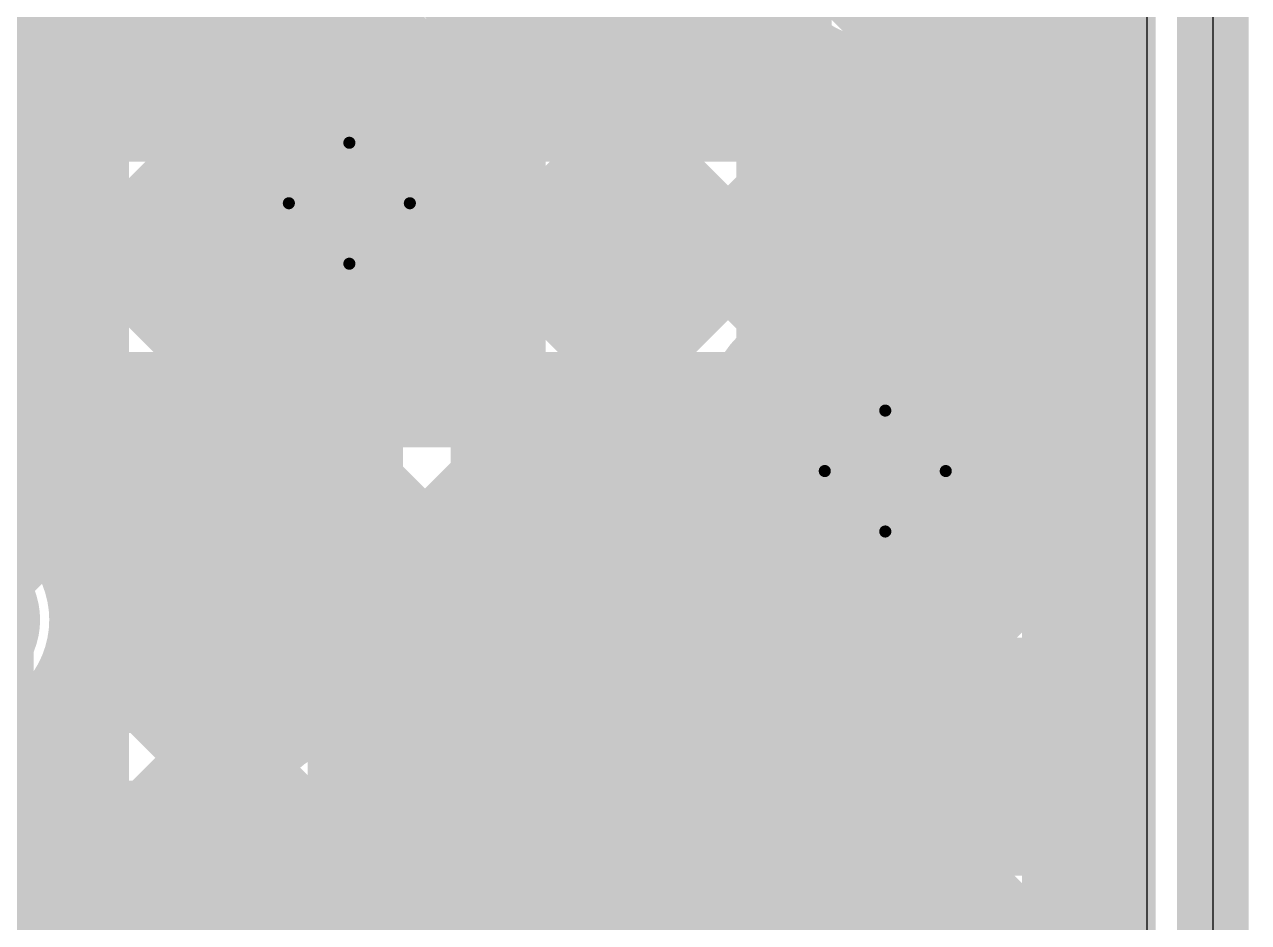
# Model space of a CAD drawing. Header units: millimetres. Extents: x 13 to 259, y -2 to 326.
# Drawn here: x 146.81 to 151.95, y 88.4 to 92.18 of the extents above; entities that cross this region are included whole.
import ezdxf

# ---------------------------------------------------------------- set-up
doc = ezdxf.new("R2010")
doc.units = ezdxf.units.MM
for name, color, linetype in [('BottomLayer', 5, 'Continuous'), ('BottomSolder', 6, 'Continuous'), ('ConnectLayer', 7, 'Continuous'), ('DrillDrawing', 1, 'Continuous'), ('Mechanical14', 56, 'Continuous'), ('Mechanical34', 56, 'Continuous'), ('MidLayer1', 16, 'Continuous'), ('MidLayer2', 76, 'Continuous'), ('MidLayer3', 90, 'Continuous'), ('MidLayer4', 156, 'Continuous'), ('MidLayer5', 130, 'Continuous'), ('MidLayer6', 216, 'Continuous'), ('MultiLayer', 9, 'Continuous'), ('TopLayer', 1, 'Continuous'), ('TopSolder', 216, 'Continuous')]:
    doc.layers.add(name, color=color, linetype=linetype)

# ---------------------------------------------------------------- blocks, each defined once
blk = doc.blocks.new('MTG240_400_171')
at = {"layer": 'BottomLayer', "const_width": 2}
blk.add_lwpolyline([(-1, 0, 1), (1, 0, 1)], format="xyb", close=True, dxfattribs=at)
at = {"layer": 'BottomSolder', "const_width": 2.1016}
blk.add_lwpolyline([(-1.0508, 0, 1), (1.0508, 0, 1)], format="xyb", close=True, dxfattribs=at)
at = {"layer": 'MidLayer1', "const_width": 2}
blk.add_lwpolyline([(-1, 0, 1), (1, 0, 1)], format="xyb", close=True, dxfattribs=at)
at = {"layer": 'MidLayer2', "const_width": 2}
blk.add_lwpolyline([(-1, 0, 1), (1, 0, 1)], format="xyb", close=True, dxfattribs=at)
at = {"layer": 'MidLayer3', "const_width": 2}
blk.add_lwpolyline([(-1, 0, 1), (1, 0, 1)], format="xyb", close=True, dxfattribs=at)
at = {"layer": 'MidLayer4', "const_width": 2}
blk.add_lwpolyline([(-1, 0, 1), (1, 0, 1)], format="xyb", close=True, dxfattribs=at)
at = {"layer": 'MidLayer5', "const_width": 2}
blk.add_lwpolyline([(-1, 0, 1), (1, 0, 1)], format="xyb", close=True, dxfattribs=at)
at = {"layer": 'MidLayer6', "const_width": 2}
blk.add_lwpolyline([(-1, 0, 1), (1, 0, 1)], format="xyb", close=True, dxfattribs=at)
at = {"layer": 'MultiLayer', "const_width": 2}
blk.add_lwpolyline([(-1, 0, 1), (1, 0, 1)], format="xyb", close=True, dxfattribs=at)
at = {"layer": 'TopLayer', "const_width": 2}
blk.add_lwpolyline([(-1, 0, 1), (1, 0, 1)], format="xyb", close=True, dxfattribs=at)
at = {"layer": 'TopSolder', "const_width": 2.1016}
blk.add_lwpolyline([(-1.0508, 0, 1), (1.0508, 0, 1)], format="xyb", close=True, dxfattribs=at)

msp = doc.modelspace()

# ---------------------------------------------------------------- linework, layer by layer
at = {"layer": 'BottomLayer', "const_width": 0.3}
for points in [[(148.025, 91.425, 1), (148.325, 91.425, 1)], [(150.275, 90.3, 1), (150.575, 90.3, 1)]]:
    msp.add_lwpolyline(points, format="xyb", close=True, dxfattribs=at)
at = {"layer": 'BottomSolder', "const_width": 0.3516}
msp.add_lwpolyline([(146.3492, 89.675, 1), (146.7008, 89.675, 1)], format="xyb", close=True, dxfattribs=at)
at = {"layer": 'ConnectLayer'}
msp.add_line((151.8, 136.8), (151.8, 67.8), dxfattribs=at)
msp.add_line((151.8, 136.8), (151.8, 67.8), dxfattribs=at)
at = {"layer": 'ConnectLayer', "const_width": 0.4}
for points in [[(146.9997, 90.0254), (146.9997, 136.36)], [(147.5997, 68.24), (147.5997, 136.36)], [(148.1997, 68.24), (148.1997, 136.36)], [(148.7997, 68.24), (148.7997, 136.36)], [(149.3997, 68.24), (149.3997, 136.36)], [(149.9997, 68.24), (149.9997, 136.36)], [(150.5997, 68.24), (150.5997, 136.36)], [(151.1997, 68.24), (151.1997, 136.36)], [(151.36, 68.24), (151.36, 136.36)], [(151.36, 68.24), (151.36, 136.36)], [(147.05, 89.9442), (147.05, 128.8163)], [(151.36, 88.5373), (151.36, 101.0628)], [(151.36, 88.5373), (151.36, 101.0628)], [(147.05, 96.4771), (151.36, 92.1671)], [(147.05, 91.8957), (151.36, 96.2058)], [(147.05, 95.6286), (151.36, 91.3185)], [(147.05, 91.0472), (151.36, 95.3572)], [(147.05, 94.78), (151.36, 90.47)], [(145.4834, 94.6496), (148.0758, 92.0573)], [(145.4834, 94.6496), (148.0758, 92.0573)], [(147.05, 90.1987), (151.36, 94.5087)], [(148.6754, 91.8241), (151.36, 94.5087)], [(148.6754, 91.8241), (151.36, 94.5087)], [(148.0568, 92.054), (150.2027, 94.1999)], [(148.0568, 92.054), (150.2027, 94.1999)], [(147.05, 93.9315), (151.36, 89.6215)], [(147.05, 89.3502), (151.36, 93.6602)], [(146.0407, 91.7349), (147.6359, 93.3301)], [(146.0407, 91.7349), (147.6359, 93.3301)], [(146.0176, 93.2669), (147.5931, 91.6914)], [(146.0176, 93.2669), (147.5931, 91.6914)], [(148.6175, 93.2126), (151.36, 90.47)], [(148.6175, 93.2126), (151.36, 90.47)], [(147.05, 93.083), (151.36, 88.773)], [(147.8682, 93.1134), (150.1193, 90.8622)], [(147.8682, 93.1134), (150.1193, 90.8622)], [(146.0508, 90.8965), (148.1895, 93.0352)], [(146.0508, 90.8965), (148.1895, 93.0352)], [(147.05, 88.5016), (151.36, 92.8116)], [(145.827, 92.609), (148.7881, 89.6478)], [(145.827, 92.609), (148.7881, 89.6478)], [(151.0597, 92.4674), (151.36, 92.1671)], [(151.0597, 92.4674), (151.36, 92.1671)], [(147.05, 92.2344), (151.36, 87.9244)], [(145.7325, 88.0326), (149.8935, 92.1936)], [(145.7325, 88.0326), (149.8935, 92.1936)], [(147.05, 87.6531), (151.36, 91.9631)], [(150.3298, 90.9329), (151.36, 91.9631)], [(150.3298, 90.9329), (151.36, 91.9631)], [(150.7044, 91.9742), (151.36, 91.3185)], [(150.7044, 91.9742), (151.36, 91.3185)], [(146.0508, 87.5024), (150.4593, 91.9109)], [(146.0508, 87.5024), (150.4593, 91.9109)], [(146.59, 91.7998), (151.36, 91.7998)], [(145.9947, 91.5928), (148.1679, 89.4196)], [(145.9947, 91.5928), (148.1679, 89.4196)], [(145.9727, 89.9699), (147.5461, 91.5432)], [(145.9727, 89.9699), (147.5461, 91.5432)], [(147.05, 91.3859), (151.36, 87.0759)], [(148.8073, 91.3257), (149.7867, 90.3463)], [(148.8073, 91.3257), (149.7867, 90.3463)], [(146.59, 91.1998), (151.36, 91.1998)], [(147.05, 86.8046), (151.36, 91.1146)], [(150.9338, 90.6883), (151.36, 91.1146)], [(150.9338, 90.6883), (151.36, 91.1146)], [(146.9429, 90.0915), (147.776, 90.9246)], [(146.9429, 90.0915), (147.776, 90.9246)], [(148.4414, 90.8431), (149.6003, 89.6842)], [(148.4414, 90.8431), (149.6003, 89.6842)], [(146.59, 90.5998), (151.36, 90.5998)], [(147.05, 90.5374), (151.36, 86.2274)], [(149.0908, 89.6939), (149.7922, 90.3952)], [(149.0908, 89.6939), (149.7922, 90.3952)], [(147.05, 85.9561), (151.36, 90.2661)], [(150.4847, 89.3907), (151.36, 90.2661)], [(150.4847, 89.3907), (151.36, 90.2661)], [(147.0176, 89.9998), (151.36, 89.9998)], [(150.9873, 89.9943), (151.36, 89.6215)], [(150.9873, 89.9943), (151.36, 89.6215)], [(149.8779, 89.6325), (150.0367, 89.7913)], [(149.8779, 89.6325), (150.0367, 89.7913)], [(150.4713, 89.6617), (151.36, 88.773)], [(150.4713, 89.6617), (151.36, 88.773)], [(147.113, 89.6259), (147.6717, 89.0672)], [(147.113, 89.6259), (147.6717, 89.0672)], [(147.113, 89.6259), (151.36, 85.3789)], [(147.0469, 89.3998), (151.36, 89.3998)], [(147.05, 85.1075), (151.36, 89.4175)], [(147.05, 76.9883), (147.05, 89.4058)], [(150.9702, 89.0277), (151.36, 89.4175)], [(150.9702, 89.0277), (151.36, 89.4175)], [(146.9997, 68.24), (146.9997, 89.3246)], [(145.8276, 89.2142), (147.0109, 88.0309)], [(145.8276, 89.2142), (147.0109, 88.0309)], [(146.7576, 89.1328), (147.2835, 88.6069)], [(146.7576, 89.1328), (147.2835, 88.6069)], [(147.05, 88.8403), (151.36, 84.5303)], [(146.59, 88.7998), (151.36, 88.7998)], [(147.05, 84.259), (151.36, 88.569)]]:
    msp.add_lwpolyline(points, dxfattribs=at)
at = {"layer": 'ConnectLayer'}
for points, const_width in [([(151.065, 92.55, 1), (149.785, 92.55, 1)], 0.4), ([(151.065, 92.55, 1), (149.785, 92.55, 1)], 0.4), ([(146.95, 92.2344, 1), (147.15, 92.2344, 1)], 0.2), ([(149.7935, 92.1936, 1), (149.9935, 92.1936, 1)], 0.2), ([(149.7935, 92.1936, 1), (149.9935, 92.1936, 1)], 0.2), ([(151.26, 92.1671, 1), (151.46, 92.1671, 1)], 0.2), ([(151.26, 92.1671, 1), (151.46, 92.1671, 1)], 0.2), ([(151.26, 92.1671, 1), (151.46, 92.1671, 1)], 0.2), ([(148.815, 91.425, 1), (147.535, 91.425, 1)], 0.4), ([(148.815, 91.425, 1), (147.535, 91.425, 1)], 0.4), ([(147.9568, 92.054, 1), (148.1568, 92.054, 1)], 0.2), ([(147.9568, 92.054, 1), (148.1568, 92.054, 1)], 0.2), ([(147.9758, 92.0573, 1), (148.1758, 92.0573, 1)], 0.2), ([(147.9758, 92.0573, 1), (148.1758, 92.0573, 1)], 0.2), ([(150.6044, 91.9742, 1), (150.8044, 91.9742, 1)], 0.2), ([(150.6044, 91.9742, 1), (150.8044, 91.9742, 1)], 0.2), ([(151.26, 91.9631, 1), (151.46, 91.9631, 1)], 0.2), ([(151.26, 91.9631, 1), (151.46, 91.9631, 1)], 0.2), ([(151.26, 91.9631, 1), (151.46, 91.9631, 1)], 0.2), ([(146.95, 91.8957, 1), (147.15, 91.8957, 1)], 0.2), ([(150.3593, 91.9109, 1), (150.5593, 91.9109, 1)], 0.2), ([(150.3593, 91.9109, 1), (150.5593, 91.9109, 1)], 0.2), ([(148.5754, 91.8241, 1), (148.7754, 91.8241, 1)], 0.2), ([(148.5754, 91.8241, 1), (148.7754, 91.8241, 1)], 0.2), ([(151.26, 91.7998, 1), (151.46, 91.7998, 1)], 0.2), ([(147.4931, 91.6914, 1), (147.6931, 91.6914, 1)], 0.2), ([(147.4931, 91.6914, 1), (147.6931, 91.6914, 1)], 0.2), ([(147.4461, 91.5432, 1), (147.6461, 91.5432, 1)], 0.2), ([(147.4461, 91.5432, 1), (147.6461, 91.5432, 1)], 0.2), ([(146.95, 91.3859, 1), (147.15, 91.3859, 1)], 0.2), ([(147.435, 91.425, 1), (147.635, 91.425, 1)], 0.2), ([(147.435, 91.425, 1), (147.635, 91.425, 1)], 0.2), ([(148.715, 91.425, 1), (148.915, 91.425, 1)], 0.2), ([(148.715, 91.425, 1), (148.915, 91.425, 1)], 0.2), ([(148.7073, 91.3257, 1), (148.9073, 91.3257, 1)], 0.2), ([(148.7073, 91.3257, 1), (148.9073, 91.3257, 1)], 0.2), ([(151.26, 91.3185, 1), (151.46, 91.3185, 1)], 0.2), ([(151.26, 91.3185, 1), (151.46, 91.3185, 1)], 0.2), ([(151.26, 91.3185, 1), (151.46, 91.3185, 1)], 0.2), ([(151.26, 91.1998, 1), (151.46, 91.1998, 1)], 0.2), ([(151.26, 91.1146, 1), (151.46, 91.1146, 1)], 0.2), ([(151.26, 91.1146, 1), (151.46, 91.1146, 1)], 0.2), ([(151.26, 91.1146, 1), (151.46, 91.1146, 1)], 0.2), ([(146.95, 91.0472, 1), (147.15, 91.0472, 1)], 0.2), ([(147.676, 90.9246, 1), (147.876, 90.9246, 1)], 0.2), ([(147.676, 90.9246, 1), (147.876, 90.9246, 1)], 0.2), ([(151.065, 90.3, 1), (149.785, 90.3, 1)], 0.4), ([(151.065, 90.3, 1), (149.785, 90.3, 1)], 0.4), ([(150.2298, 90.9329, 1), (150.4298, 90.9329, 1)], 0.2), ([(150.2298, 90.9329, 1), (150.4298, 90.9329, 1)], 0.2), ([(148.3414, 90.8431, 1), (148.5414, 90.8431, 1)], 0.2), ([(148.3414, 90.8431, 1), (148.5414, 90.8431, 1)], 0.2), ([(150.0193, 90.8622, 1), (150.2193, 90.8622, 1)], 0.2), ([(150.0193, 90.8622, 1), (150.2193, 90.8622, 1)], 0.2), ([(150.8338, 90.6883, 1), (151.0338, 90.6883, 1)], 0.2), ([(150.8338, 90.6883, 1), (151.0338, 90.6883, 1)], 0.2), ([(151.26, 90.5998, 1), (151.46, 90.5998, 1)], 0.2), ([(146.95, 90.5374, 1), (147.15, 90.5374, 1)], 0.2), ([(151.26, 90.47, 1), (151.46, 90.47, 1)], 0.2), ([(151.26, 90.47, 1), (151.46, 90.47, 1)], 0.2), ([(151.26, 90.47, 1), (151.46, 90.47, 1)], 0.2), ([(149.6922, 90.3952, 1), (149.8922, 90.3952, 1)], 0.2), ([(149.6922, 90.3952, 1), (149.8922, 90.3952, 1)], 0.2), ([(149.685, 90.3, 1), (149.885, 90.3, 1)], 0.2), ([(149.685, 90.3, 1), (149.885, 90.3, 1)], 0.2), ([(149.6867, 90.3463, 1), (149.8867, 90.3463, 1)], 0.2), ([(149.6867, 90.3463, 1), (149.8867, 90.3463, 1)], 0.2), ([(150.965, 90.3, 1), (151.165, 90.3, 1)], 0.2), ([(150.965, 90.3, 1), (151.165, 90.3, 1)], 0.2), ([(151.26, 90.2661, 1), (151.46, 90.2661, 1)], 0.2), ([(151.26, 90.2661, 1), (151.46, 90.2661, 1)], 0.2), ([(151.26, 90.2661, 1), (151.46, 90.2661, 1)], 0.2), ([(146.95, 90.1987, 1), (147.15, 90.1987, 1)], 0.2), ([(146.8429, 90.0915, 1), (147.0429, 90.0915, 1)], 0.2), ([(146.8429, 90.0915, 1), (147.0429, 90.0915, 1)], 0.2), ([(146.8997, 90.0254, 1), (147.0997, 90.0254, 1)], 0.2), ([(146.9176, 89.9998, 1), (147.1176, 89.9998, 1)], 0.2), ([(150.8873, 89.9943, 1), (151.0873, 89.9943, 1)], 0.2), ([(150.8873, 89.9943, 1), (151.0873, 89.9943, 1)], 0.2), ([(151.26, 89.9998, 1), (151.46, 89.9998, 1)], 0.2), ([(146.95, 89.9442, 1), (147.15, 89.9442, 1)], 0.2), ([(146.95, 89.9442, 1), (147.15, 89.9442, 1)], 0.2), ([(149.9367, 89.7913, 1), (150.1367, 89.7913, 1)], 0.2), ([(149.9367, 89.7913, 1), (150.1367, 89.7913, 1)], 0.2), ([(148.9908, 89.6939, 1), (149.1908, 89.6939, 1)], 0.2), ([(148.9908, 89.6939, 1), (149.1908, 89.6939, 1)], 0.2), ([(149.5003, 89.6842, 1), (149.7003, 89.6842, 1)], 0.2), ([(149.5003, 89.6842, 1), (149.7003, 89.6842, 1)], 0.2), ([(147.015, 89.675, 1), (147.215, 89.675, 1)], 0.2), ([(147.015, 89.675, 1), (147.215, 89.675, 1)], 0.2), ([(147.015, 89.675, 1), (147.215, 89.675, 1)], 0.2), ([(147.015, 89.675, 1), (147.215, 89.675, 1)], 0.2), ([(147.015, 89.675, 1), (147.215, 89.675, 1)], 0.2), ([(147.015, 89.675, 1), (147.215, 89.675, 1)], 0.2), ([(147.015, 89.675, 1), (147.215, 89.675, 1)], 0.2), ([(147.015, 89.675, 1), (147.215, 89.675, 1)], 0.2), ([(148.6881, 89.6478, 1), (148.8881, 89.6478, 1)], 0.2), ([(148.6881, 89.6478, 1), (148.8881, 89.6478, 1)], 0.2), ([(149.7779, 89.6325, 1), (149.9779, 89.6325, 1)], 0.2), ([(149.7779, 89.6325, 1), (149.9779, 89.6325, 1)], 0.2), ([(150.3713, 89.6617, 1), (150.5713, 89.6617, 1)], 0.2), ([(150.3713, 89.6617, 1), (150.5713, 89.6617, 1)], 0.2), ([(147.013, 89.6259, 1), (147.213, 89.6259, 1)], 0.2), ([(147.013, 89.6259, 1), (147.213, 89.6259, 1)], 0.2), ([(147.013, 89.6259, 1), (147.213, 89.6259, 1)], 0.2), ([(151.26, 89.6215, 1), (151.46, 89.6215, 1)], 0.2), ([(151.26, 89.6215, 1), (151.46, 89.6215, 1)], 0.2), ([(151.26, 89.6215, 1), (151.46, 89.6215, 1)], 0.2), ([(146.9469, 89.3998, 1), (147.1469, 89.3998, 1)], 0.2), ([(146.95, 89.4058, 1), (147.15, 89.4058, 1)], 0.2), ([(146.95, 89.4058, 1), (147.15, 89.4058, 1)], 0.2), ([(148.0679, 89.4196, 1), (148.2679, 89.4196, 1)], 0.2), ([(148.0679, 89.4196, 1), (148.2679, 89.4196, 1)], 0.2), ([(150.3847, 89.3907, 1), (150.5847, 89.3907, 1)], 0.2), ([(150.3847, 89.3907, 1), (150.5847, 89.3907, 1)], 0.2), ([(151.26, 89.4175, 1), (151.46, 89.4175, 1)], 0.2), ([(151.26, 89.4175, 1), (151.46, 89.4175, 1)], 0.2), ([(151.26, 89.4175, 1), (151.46, 89.4175, 1)], 0.2), ([(151.26, 89.3998, 1), (151.46, 89.3998, 1)], 0.2), ([(146.8997, 89.3246, 1), (147.0997, 89.3246, 1)], 0.2), ([(146.95, 89.3502, 1), (147.15, 89.3502, 1)], 0.2), ([(146.6576, 89.1328, 1), (146.8576, 89.1328, 1)], 0.2), ([(146.6576, 89.1328, 1), (146.8576, 89.1328, 1)], 0.2), ([(147.5717, 89.0672, 1), (147.7717, 89.0672, 1)], 0.2), ([(147.5717, 89.0672, 1), (147.7717, 89.0672, 1)], 0.2), ([(150.8702, 89.0277, 1), (151.0702, 89.0277, 1)], 0.2), ([(150.8702, 89.0277, 1), (151.0702, 89.0277, 1)], 0.2), ([(146.95, 88.8403, 1), (147.15, 88.8403, 1)], 0.2), ([(151.26, 88.7998, 1), (151.46, 88.7998, 1)], 0.2), ([(151.26, 88.773, 1), (151.46, 88.773, 1)], 0.2), ([(151.26, 88.773, 1), (151.46, 88.773, 1)], 0.2), ([(151.26, 88.773, 1), (151.46, 88.773, 1)], 0.2), ([(147.1835, 88.6069, 1), (147.3835, 88.6069, 1)], 0.2), ([(147.1835, 88.6069, 1), (147.3835, 88.6069, 1)], 0.2), ([(151.26, 88.569, 1), (151.46, 88.569, 1)], 0.2), ([(146.95, 88.5016, 1), (147.15, 88.5016, 1)], 0.2), ([(151.26, 88.5373, 1), (151.46, 88.5373, 1)], 0.2), ([(151.26, 88.5373, 1), (151.46, 88.5373, 1)], 0.2), ([(151.26, 88.5373, 1), (151.46, 88.5373, 1)], 0.2), ([(151.26, 88.5373, 1), (151.46, 88.5373, 1)], 0.2)]:
    msp.add_lwpolyline(points, format="xyb", close=True, dxfattribs=dict(at, const_width=const_width))
at = {"layer": 'ConnectLayer', "const_width": 0.4}
for points in [[(145.9933, 89.9306, -0.797783), (147.115, 89.675)], [(145.9933, 89.9306, -0.797783), (147.115, 89.675)], [(146.59, 90.2614, -0.382238), (147.115, 89.675)], [(147.05, 89.9442, -0.119012), (147.115, 89.675)], [(151.36, 86.0628, -3.607188), (151.36, 88.5373)], [(151.36, 86.0628, -3.607188), (151.36, 88.5373)], [(147.115, 89.675, -0.798858), (145.9926, 89.4208)], [(147.115, 89.675, -0.798858), (145.9926, 89.4208)], [(147.115, 89.675, -0.382238), (146.59, 89.0886)], [(147.115, 89.675, -0.119012), (147.05, 89.4058)]]:
    msp.add_lwpolyline(points, format="xyb", dxfattribs=at)
at = {"layer": 'DrillDrawing', "const_width": 0.0508}
for points in [[(147.921, 91.425), (148.175, 91.679)], [(148.175, 91.679), (148.429, 91.425)], [(147.921, 91.425), (148.175, 91.171)], [(148.175, 91.171), (148.429, 91.425)], [(150.171, 90.3), (150.425, 90.554)], [(150.425, 90.554), (150.679, 90.3)], [(150.171, 90.3), (150.425, 90.046)], [(150.425, 90.046), (150.679, 90.3)]]:
    msp.add_lwpolyline(points, dxfattribs=at)
at = {"layer": 'DrillDrawing', "const_width": 0.0254}
for points in [[(148.1623, 91.679, 1), (148.1877, 91.679, 1)], [(148.1623, 91.679, 1), (148.1877, 91.679, 1)], [(147.9083, 91.425, 1), (147.9337, 91.425, 1)], [(147.9083, 91.425, 1), (147.9337, 91.425, 1)], [(148.4163, 91.425, 1), (148.4417, 91.425, 1)], [(148.4163, 91.425, 1), (148.4417, 91.425, 1)], [(148.1623, 91.171, 1), (148.1877, 91.171, 1)], [(148.1623, 91.171, 1), (148.1877, 91.171, 1)], [(150.4123, 90.554, 1), (150.4377, 90.554, 1)], [(150.4123, 90.554, 1), (150.4377, 90.554, 1)], [(150.1583, 90.3, 1), (150.1837, 90.3, 1)], [(150.1583, 90.3, 1), (150.1837, 90.3, 1)], [(150.6663, 90.3, 1), (150.6917, 90.3, 1)], [(150.6663, 90.3, 1), (150.6917, 90.3, 1)], [(150.4123, 90.046, 1), (150.4377, 90.046, 1)], [(150.4123, 90.046, 1), (150.4377, 90.046, 1)]]:
    msp.add_lwpolyline(points, format="xyb", close=True, dxfattribs=at)
at = {"layer": 'Mechanical14', "const_width": 0.3}
msp.add_lwpolyline([(151.8, 67.8), (151.8, 136.8)], dxfattribs=at)
at = {"layer": 'Mechanical34', "const_width": 0.1}
for points in [[(151.8, 136.85), (151.8, 67.85)], [(146.8, 72.8), (146.8, 131.8)], [(149.3096, 87.3009), (149.3096, 89.2509)]]:
    msp.add_lwpolyline(points, dxfattribs=at)
at = {"layer": 'Mechanical34'}
for points, const_width in [([(149.2846, 89.2509, 1), (149.3346, 89.2509, 1)], 0.05), ([(150.5016, 87.3009, 1), (148.1016, 87.3009, 1)], 0.1)]:
    msp.add_lwpolyline(points, format="xyb", close=True, dxfattribs=dict(at, const_width=const_width))
at = {"layer": 'MidLayer1', "const_width": 0.3}
for points in [[(148.025, 91.425, 1), (148.325, 91.425, 1)], [(150.275, 90.3, 1), (150.575, 90.3, 1)]]:
    msp.add_lwpolyline(points, format="xyb", close=True, dxfattribs=at)
at = {"layer": 'MidLayer2', "const_width": 0.2}
for points in [[(149.325, 90.8), (149.325, 93.865)], [(147.06, 88.535), (149.325, 90.8)], [(147.06, 85.89), (147.06, 88.535)]]:
    msp.add_lwpolyline(points, dxfattribs=at)
at = {"layer": 'MidLayer2'}
for points, const_width in [([(148.025, 91.425, 1), (148.325, 91.425, 1)], 0.3), ([(149.275, 90.8, 1), (149.375, 90.8, 1)], 0.1), ([(149.275, 90.8, 1), (149.375, 90.8, 1)], 0.1), ([(150.275, 90.3, 1), (150.575, 90.3, 1)], 0.3), ([(147.01, 88.535, 1), (147.11, 88.535, 1)], 0.1), ([(147.01, 88.535, 1), (147.11, 88.535, 1)], 0.1)]:
    msp.add_lwpolyline(points, format="xyb", close=True, dxfattribs=dict(at, const_width=const_width))
at = {"layer": 'MidLayer3', "const_width": 0.3}
for points in [[(148.025, 91.425, 1), (148.325, 91.425, 1)], [(150.275, 90.3, 1), (150.575, 90.3, 1)]]:
    msp.add_lwpolyline(points, format="xyb", close=True, dxfattribs=at)
at = {"layer": 'MidLayer4', "const_width": 0.4}
for points in [[(146.85, 90.075), (146.85, 99.9)], [(146.4514, 89.6764), (146.85, 90.075)]]:
    msp.add_lwpolyline(points, dxfattribs=at)
at = {"layer": 'MidLayer4'}
for points, const_width in [([(148.025, 91.425, 1), (148.325, 91.425, 1)], 0.3), ([(150.275, 90.3, 1), (150.575, 90.3, 1)], 0.3), ([(146.75, 90.075, 1), (146.95, 90.075, 1)], 0.2), ([(146.75, 90.075, 1), (146.95, 90.075, 1)], 0.2)]:
    msp.add_lwpolyline(points, format="xyb", close=True, dxfattribs=dict(at, const_width=const_width))
at = {"layer": 'MidLayer5', "const_width": 0.3}
for points in [[(148.025, 91.425, 1), (148.325, 91.425, 1)], [(150.275, 90.3, 1), (150.575, 90.3, 1)]]:
    msp.add_lwpolyline(points, format="xyb", close=True, dxfattribs=at)
at = {"layer": 'MidLayer6', "const_width": 0.3}
for points in [[(148.025, 91.425, 1), (148.325, 91.425, 1)], [(150.275, 90.3, 1), (150.575, 90.3, 1)]]:
    msp.add_lwpolyline(points, format="xyb", close=True, dxfattribs=at)
at = {"layer": 'MultiLayer', "const_width": 0.3}
for points in [[(148.025, 91.425, 1), (148.325, 91.425, 1)], [(150.275, 90.3, 1), (150.575, 90.3, 1)]]:
    msp.add_lwpolyline(points, format="xyb", close=True, dxfattribs=at)
at = {"layer": 'TopLayer'}
msp.add_line((151.525, 68.05), (151.5251, 136.525), dxfattribs=at)
at = {"layer": 'TopLayer', "const_width": 0.3}
for points in [[(148.025, 91.425, 1), (148.325, 91.425, 1)], [(150.275, 90.3, 1), (150.575, 90.3, 1)]]:
    msp.add_lwpolyline(points, format="xyb", close=True, dxfattribs=at)
at = {"layer": 'TopSolder', "const_width": 0.3516}
msp.add_lwpolyline([(146.3492, 89.675, 1), (146.7008, 89.675, 1)], format="xyb", close=True, dxfattribs=at)

# ---------------------------------------------------------------- block references
msp.add_blockref('MTG240_400_171', (149.3, 87.3))

doc.saveas('drawing.dxf')
